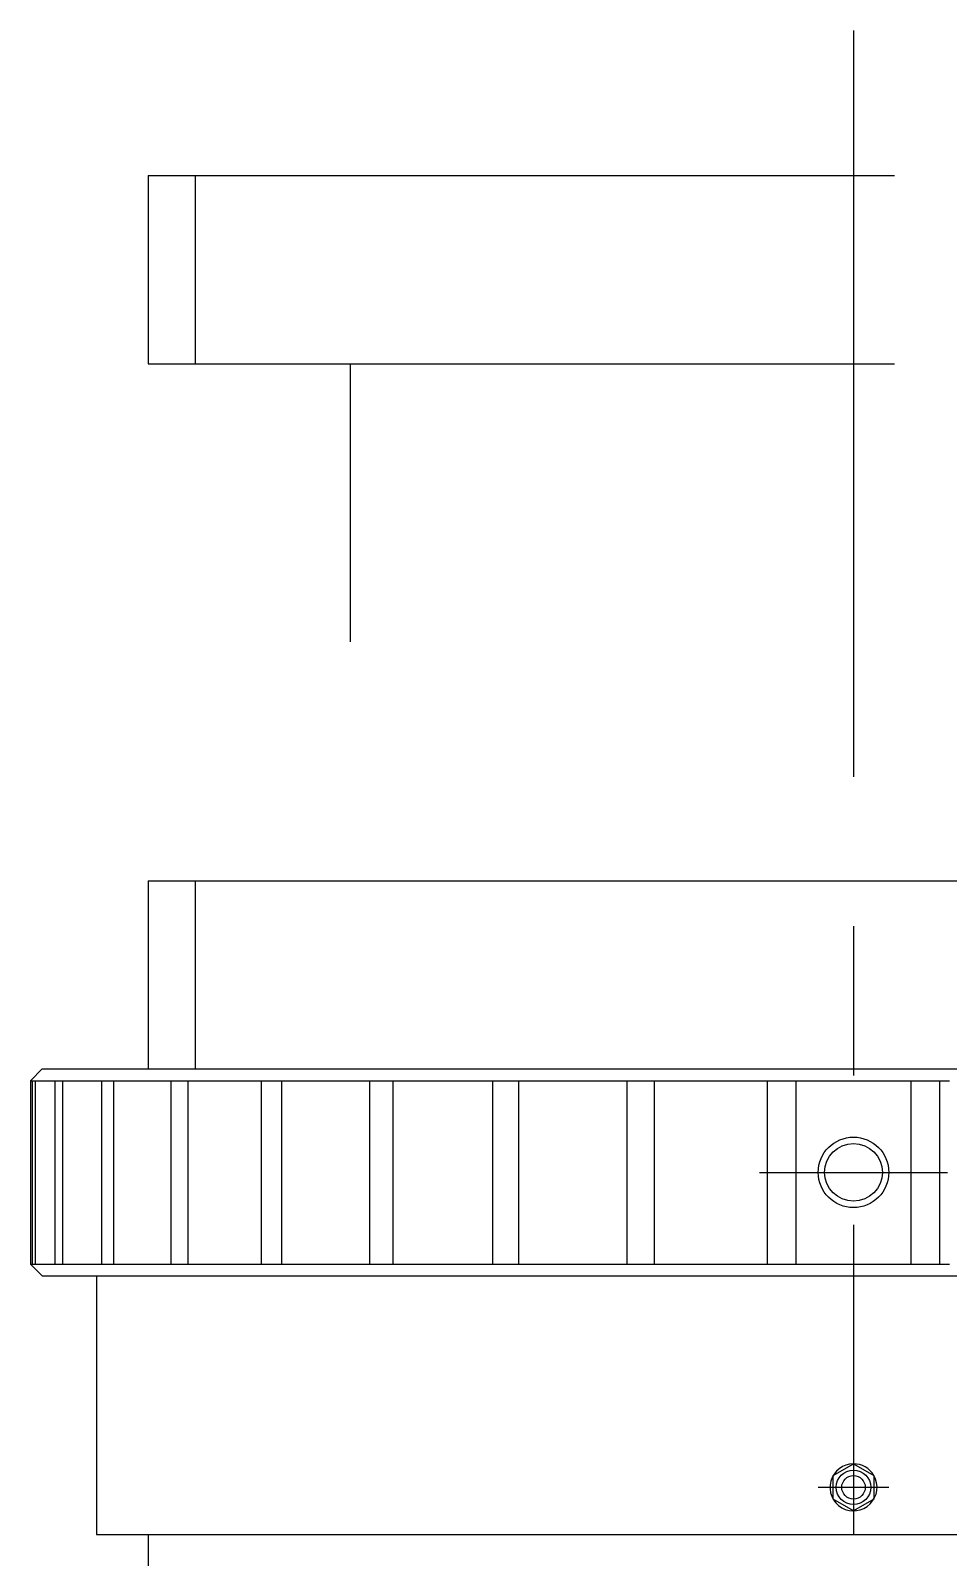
# Model space of a CAD drawing. Extents: x 10 to 127, y 10 to 376.
# Drawn here: x 49 to 88, y 196.9 to 261.9 of the extents above; entities that cross this region are included whole.
import ezdxf

# ---------------------------------------------------------------- set-up
doc = ezdxf.new("R2010")
doc.units = 0
doc.linetypes.add('CENTER', pattern=[50.8, 31.75, -6.35, 6.35, -6.35])
doc.linetypes.add('PHANTOM', pattern=[63.5, 31.75, -6.35, 6.35, -6.35, 6.35, -6.35])
doc.layers.get('0').update_dxf_attribs({"linetype": 'CONTINUOUS'})
doc.layers.add('CENTER', color=1, linetype='CENTER')

msp = doc.modelspace()

# ---------------------------------------------------------------- linework, layer by layer
at = {"color": 3, "linetype": 'PHANTOM'}
for p, q in [((54, 255.69), (114, 255.69)), ((54, 255.69), (54, 247.69)), ((56, 255.69), (56, 247.69)), ((54, 247.69), (105.4, 247.69)), ((62.6, 247.69), (62.6, 235.864)), ((62.6, 247.69), (62.6, 244.49))]:
    msp.add_line(p, q, dxfattribs=at)
at = {"color": 7, "linetype": 'CONTINUOUS'}
for p, q in [((54, 225.69), (54, 217.69)), ((54, 225.69), (114, 225.69)), ((56, 225.69), (56, 217.69)), ((49, 217.19), (49.5, 217.69)), ((49.5, 217.69), (118.5, 217.69)), ((54, 217.69), (105.4, 217.69)), ((49, 217.19), (80.512, 217.19)), ((49, 217.19), (49, 209.39)), ((49.085, 209.39), (49.085, 217.19)), ((49.192, 217.19), (49.192, 209.39)), ((50.04, 209.39), (50.04, 217.19)), ((50.356, 217.19), (50.356, 209.39)), ((50.356, 217.19), (50.356, 209.39)), ((52.026, 209.39), (52.026, 217.19)), ((52.542, 209.39), (52.542, 217.19)), ((54.984, 209.39), (54.984, 217.19)), ((55.684, 217.19), (55.684, 209.39)), ((58.823, 209.39), (58.823, 217.19)), ((59.687, 209.39), (59.687, 217.19)), ((63.428, 209.39), (63.428, 217.19)), ((63.428, 209.39), (63.428, 217.19)), ((64.428, 209.39), (64.428, 217.19)), ((68.657, 209.39), (68.657, 217.19)), ((69.764, 209.39), (69.764, 217.19)), ((74.353, 217.19), (74.353, 209.39)), ((75.533, 209.39), (75.533, 217.19)), ((80.342, 209.39), (80.342, 217.19)), ((80.512, 217.19), (81.737, 217.19)), ((81.559, 209.39), (81.559, 217.19)), ((81.737, 217.19), (84, 217.19)), ((84, 217.19), (86.263, 217.19)), ((86.263, 217.19), (86.441, 217.19)), ((86.441, 217.19), (86.441, 209.39)), ((86.441, 217.19), (86.721, 217.19)), ((86.721, 217.19), (87.488, 217.19)), ((87.488, 217.19), (87.658, 217.19)), ((87.658, 217.19), (87.658, 209.39)), ((87.658, 217.19), (88.077, 217.19)), ((49, 209.39), (80.512, 209.39)), ((49, 209.39), (49.5, 208.89)), ((80.512, 209.39), (81.737, 209.39)), ((81.737, 209.39), (84, 209.39)), ((84, 209.39), (86.263, 209.39)), ((86.263, 209.39), (86.441, 209.39)), ((86.441, 209.39), (86.721, 209.39)), ((86.721, 209.39), (87.488, 209.39)), ((87.488, 209.39), (87.658, 209.39)), ((87.658, 209.39), (88.077, 209.39)), ((49.5, 208.89), (51.8, 208.89)), ((51.8, 208.89), (52, 208.89)), ((51.8, 208.89), (51.8, 197.89)), ((52, 208.89), (84, 208.89)), ((84, 208.89), (113.7, 208.89)), ((83.134, 200.39), (84, 200.89)), ((84, 200.89), (84.866, 200.39)), ((83.134, 199.39), (83.134, 200.39)), ((84.866, 200.39), (84.866, 199.39)), ((84, 198.89), (83.134, 199.39)), ((84.866, 199.39), (84, 198.89)), ((51.8, 197.89), (54, 197.89)), ((54, 197.89), (84, 197.89)), ((54, 197.89), (54, 190.69)), ((84, 197.89), (114, 197.89))]:
    msp.add_line(p, q, dxfattribs=at)
at = {"color": 3, "linetype": 'CONTINUOUS'}
msp.add_circle((84, 213.29), 1.5, dxfattribs=at)
at = {"color": 7, "linetype": 'CONTINUOUS'}
for centre, radius in [((84, 213.29), 1.229), ((84, 199.89), 0.733), ((84, 199.89), 0.5)]:
    msp.add_circle(centre, radius, dxfattribs=at)
at = {"color": 3, "linetype": 'CONTINUOUS'}
for start, end in [(90, 30), (30, 90)]:
    msp.add_arc((84, 199.89), 1, start, end, dxfattribs=at)
at = {"layer": 'CENTER', "color": 1, "linetype": 'CENTER'}
for p, q in [((84, 261.864), (84, 200.89)), ((80, 213.29), (85.229, 213.29)), ((85.229, 213.29), (85.5, 213.29)), ((85.5, 213.29), (88, 213.29)), ((84, 200.89), (84, 199.89)), ((82.5, 199.89), (84, 199.89)), ((84, 199.89), (84.5, 199.89)), ((84, 199.89), (84, 197.89)), ((84.5, 199.89), (84.733, 199.89)), ((84.733, 199.89), (85.5, 199.89))]:
    msp.add_line(p, q, dxfattribs=at)

doc.saveas('drawing.dxf')
